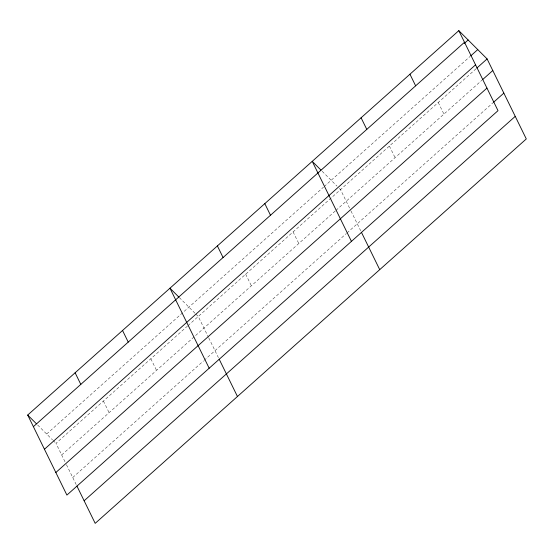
<?xml version="1.0" encoding="UTF-8"?>
<svg xmlns="http://www.w3.org/2000/svg" width="554" height="554" viewBox="0 0 554 554"><rect width="100%" height="100%" fill="white"/><g stroke="black" fill="none" stroke-linecap="round" stroke-linejoin="round"><path stroke-width="0.42" stroke-dasharray="2.77 2.08" d="M46.654 434.004L323.494 187.148M324.138 186.573L470.048 56.466M64.991 461.717L55.989 443.332L187.356 326.188M188 325.62L476.17 68.668M61.674 454.945L335.315 210.942M335.953 210.375L481.855 80.275M72.733 477.52L203.463 360.945M204.107 360.377L346.375 233.518M347.012 232.95L492.915 102.85M322.172 171.276L337.019 186.123M339.353 188.457L340.523 189.62L350.634 210.264M179.302 297.533L195.333 313.557M195.922 314.146L198.256 316.473L208.366 337.116M37.637 424.987L52.485 439.834M53.066 440.416L55.989 443.332M438.242 102.49L443.927 114.096M389.379 146.055L395.071 157.668M351.001 211.012L360.689 230.783M293.101 231.904L298.786 243.518M245.678 274.188L251.364 285.802M208.733 337.871L218.421 357.642M150.833 358.763L156.519 370.37M103.411 401.048L109.096 412.661M66.466 464.723L76.154 484.494"/><path stroke-width="0.83" d="M458.809 30.65L498.011 110.668L66.902 495.082L27.7 415.057L458.809 30.65L487.098 58.918L526.3 138.943L95.191 523.35L76.916 486.045M33.385 426.67L464.501 42.263M464.287 43.42L468.144 39.978M470.692 55.899L477.763 49.59M44.445 449.246L475.561 64.832M476.814 68.094L487.098 58.918M482.499 79.707L492.79 70.531M55.843 472.507L486.952 88.093M493.559 102.275L503.849 93.107M84.132 500.774L515.241 116.368M320.988 170.092L312.234 161.346L351.437 241.371M178.72 296.951L169.967 288.205L209.17 368.223M27.7 415.057L36.453 423.803M409.953 74.215L415.639 85.828M361.09 117.78L366.783 129.394M361.443 232.334L379.725 269.639M264.812 203.637L270.497 215.243M217.39 245.921L223.075 257.527M219.176 359.193L237.458 396.498M122.545 330.489L128.23 342.102M75.122 372.773L80.808 384.386"/></g></svg>
